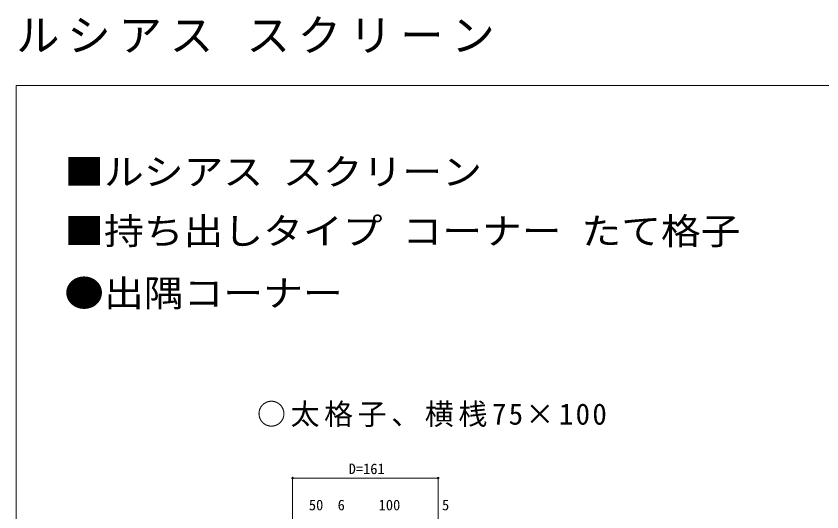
# Model space of a CAD drawing. Units: millimetres, scale not verified. Extents: x -2376 to -396, y -1680 to 1517.
# Drawn here: x -2376 to -1485, y 969 to 1517 of the extents above; entities that cross this region are included whole.
import ezdxf
from ezdxf.enums import TextEntityAlignment as Align

# ---------------------------------------------------------------- set-up
doc = ezdxf.new("R2010")
doc.units = ezdxf.units.MM
doc.header["$LTSCALE"] = 8
doc.layers.add('0-1_USER1', color=3, linetype='Continuous')
doc.layers.add('0-2_YKK_ZWAK', color=7, linetype='Continuous', lineweight=9)
doc.layers.add('0-6_YKK_D', color=6, linetype='Continuous', lineweight=9)
doc.styles.add('ＭＳ ゴシック', font='')
doc.styles.get('ＭＳ ゴシック').set_extended_font_data('MS Gothic')

msp = doc.modelspace()

# ---------------------------------------------------------------- linework, layer by layer
at = {"layer": '0-2_YKK_ZWAK'}
for p, q in [((-2376, -1680), (-2376, 1440)), ((-2376, 1440), (-396, 1440))]:
    msp.add_line(p, q, dxfattribs=at)
at = {"layer": '0-6_YKK_D'}
for p, q in [((-2070.2, 924.608), (-2070.2, 1007.108)), ((-1909.2, 932.108), (-1909.2, 1007.108)), ((-1909.2, 1006.108), (-2070.2, 1006.108))]:
    msp.add_line(p, q, dxfattribs=at)
for centre in [(-2070.2, 1006.108), (-1909.2, 1006.108)]:
    msp.add_circle(centre, 0.85, dxfattribs=at)

# ---------------------------------------------------------------- texts
at = {"layer": '0-1_USER1', "style": 'ＭＳ ゴシック', "width": 1.1}
for s, p in [('■ルシアス スクリーン', (-2322.793, 1321.237)), ('■持ち出しタイプ コーナー たて格子', (-2322.793, 1255.697)), ('●出隅コーナー', (-2322.793, 1187.036))]:
    msp.add_text(s, height=29.33, dxfattribs=at).set_placement(p, align=Align.BOTTOM_LEFT)
at = {"layer": '0-1_USER1', "insert": (-2376, 1476), "char_height": 35.19, "attachment_point": 7, "style": 'ＭＳ ゴシック'}
msp.add_mtext('\\T1.18;ルシアス\\~スクリーン', dxfattribs=at)
at = {"layer": '0-1_USER1', "color": 7, "insert": (-2109.626, 1062.441), "char_height": 23.46, "attachment_point": 7, "style": 'ＭＳ ゴシック'}
msp.add_mtext('\\T1.16;○太格子、横桟75×100', dxfattribs=at)
at = {"layer": '0-6_YKK_D', "color": 4, "style": 'ＭＳ ゴシック'}
for s, p in [('D=161', (-2008.26, 1006.908)), ('50', (-2052.24, 966.908)), ('6', (-2020.4, 966.908)), ('100', (-1975.08, 966.908)), ('5', (-1905, 966.908))]:
    msp.add_text(s, height=11.73, dxfattribs=at).set_placement(p, align=Align.BOTTOM_LEFT)

doc.saveas('drawing.dxf')
